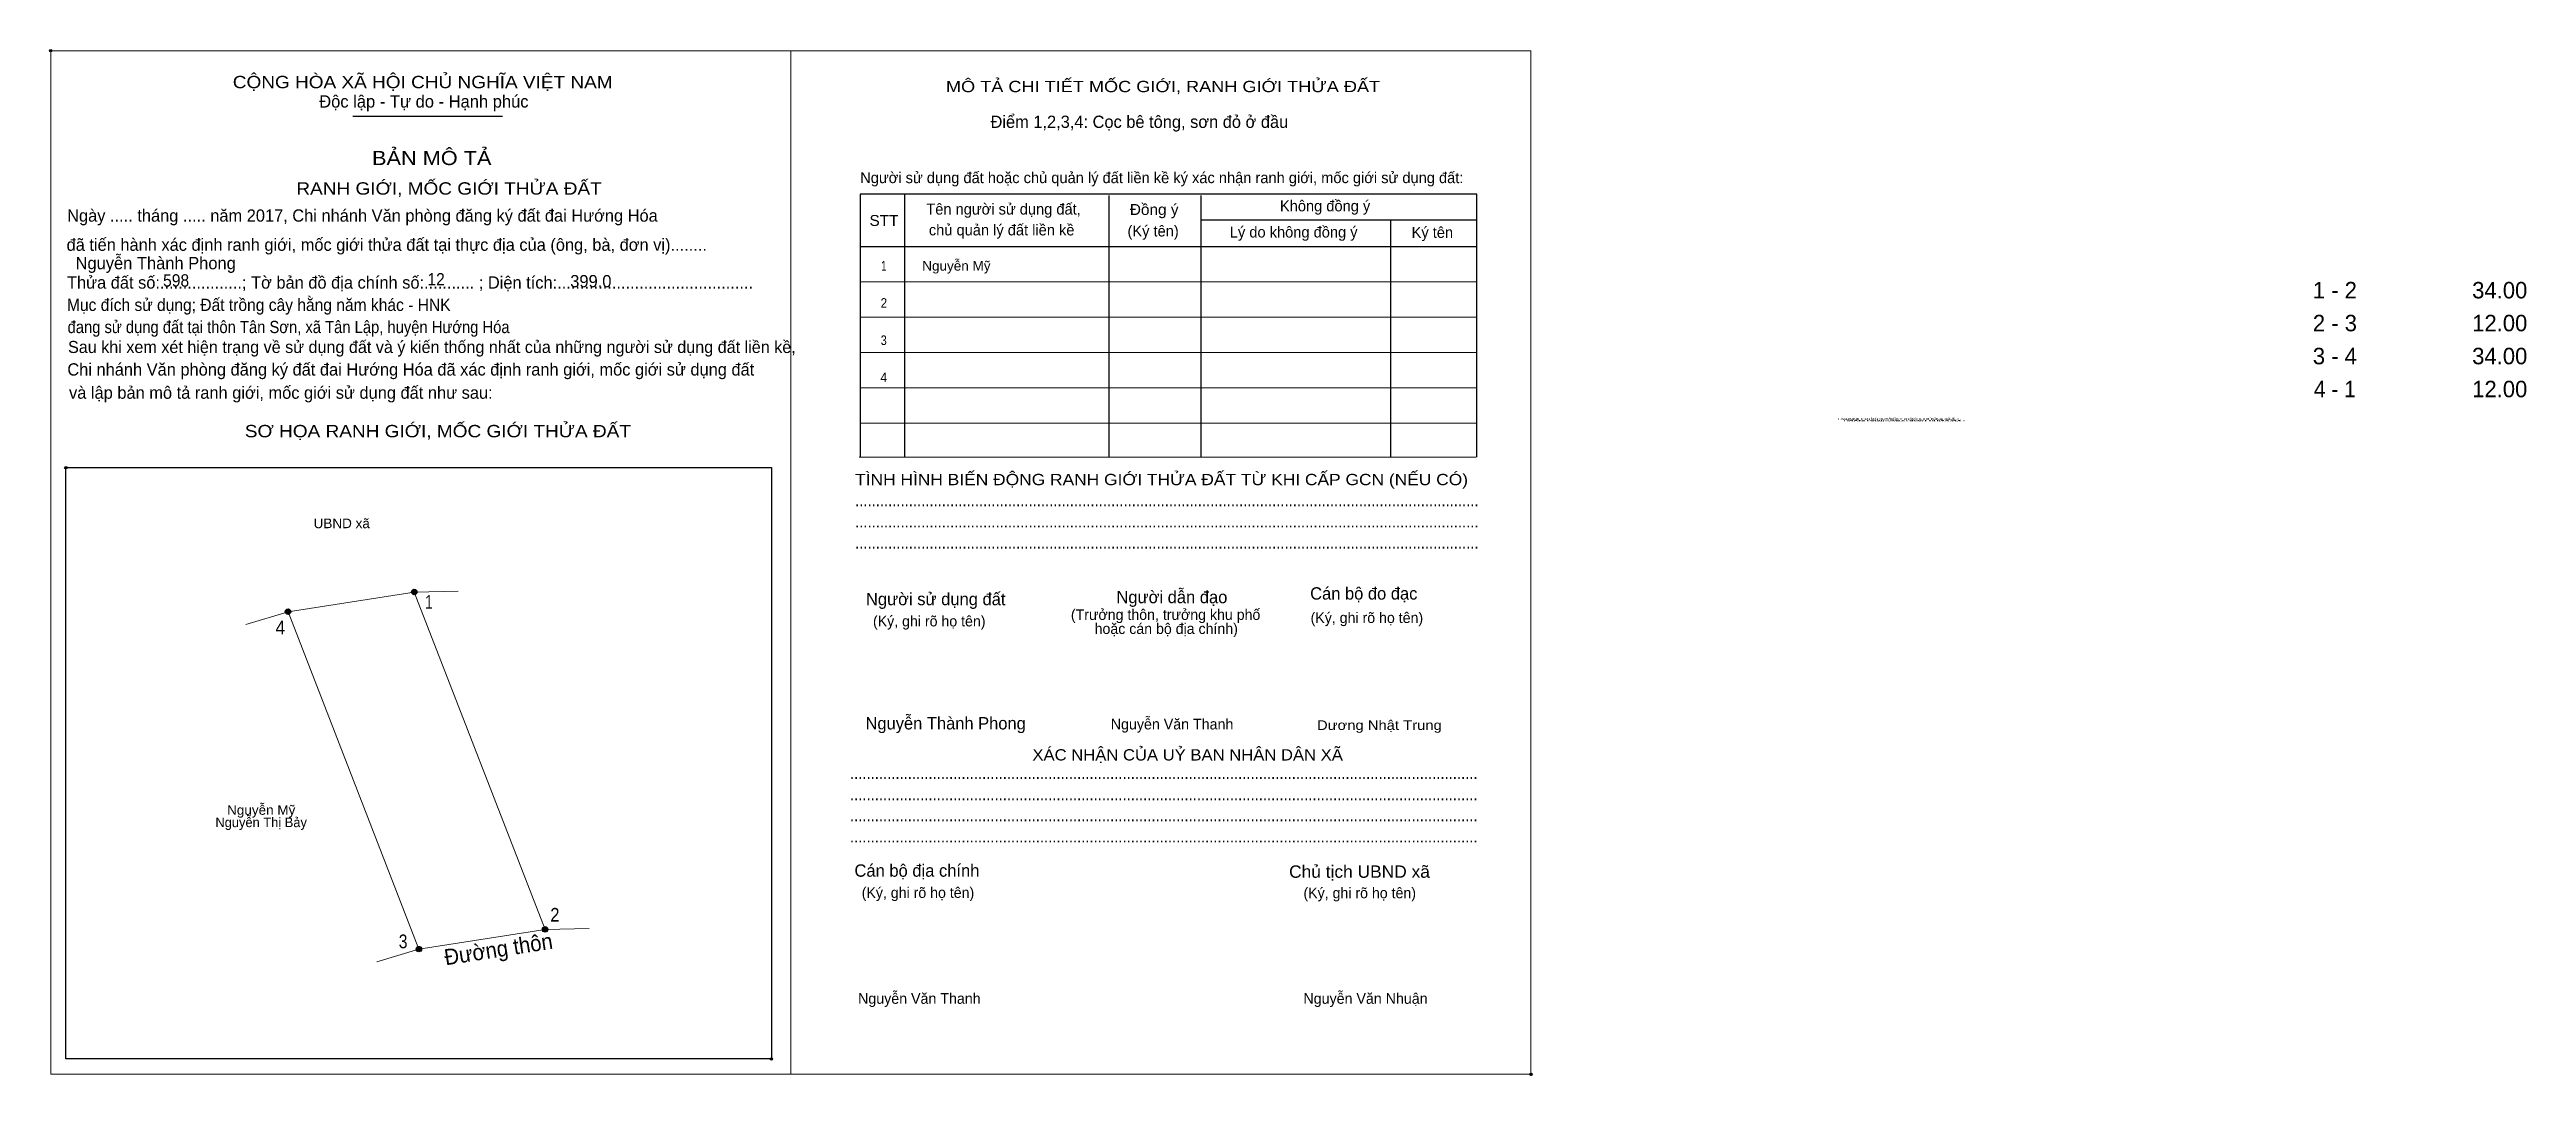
# Model space of a CAD drawing. Header units: metres. Extents: x 548272 to 548505, y 1837838 to 1837935.
import ezdxf
from ezdxf.enums import TextEntityAlignment as Align

# ---------------------------------------------------------------- set-up
doc = ezdxf.new("R2010")
doc.units = ezdxf.units.M
doc.header["$LTSCALE"] = 0.46
doc.header["$PDMODE"] = 32
doc.header["$PDSIZE"] = 0.23
for name, color, linetype, lineweight in [('1', 7, 'Continuous', 25), ('10', 7, 'Continuous', 13), ('11', 7, 'Continuous', 25), ('2', 7, 'Continuous', 13), ('27', 7, 'Continuous', 13)]:
    doc.layers.add(name, color=color, linetype=linetype, lineweight=lineweight)
for name, color, linetype in [('36', 7, 'Continuous'), ('52', 7, 'Continuous'), ('6', 7, 'Continuous'), ('60', 7, 'Continuous'), ('9', 7, 'Continuous')]:
    doc.layers.add(name, color=color, linetype=linetype)

msp = doc.modelspace()

# ---------------------------------------------------------------- hatches: boundary and pattern name
at = {"layer": '11'}
for points in [[(548294.9581, 1837881.95, 1), (548294.4419, 1837881.95, 1)], [(548294.9581, 1837881.95, 1), (548294.4419, 1837881.95, 1)], [(548306.8181, 1837883.8, 1), (548306.3019, 1837883.8, 1)], [(548319.1081, 1837852.1, 1), (548318.5919, 1837852.1, 1)], [(548307.2481, 1837850.25, 1), (548306.7319, 1837850.25, 1)]]:
    msp.add_hatch(color=256, dxfattribs=at).paths.add_polyline_path(points)

# ---------------------------------------------------------------- linework, layer by layer
at = {"layer": '1'}
for p, q in [((548300.79, 1837928.5), (548314.85, 1837928.5)), ((548352.62, 1837921.17), (548352.62, 1837896.47)), ((548371.8, 1837921.07), (548371.8, 1837896.47)), ((548380.46, 1837921.07), (548380.46, 1837896.47)), ((548380.46, 1837918.78), (548406.39, 1837918.78)), ((548398.27, 1837918.78), (548398.27, 1837896.47)), ((548348.46, 1837916.26), (548406.39, 1837916.26))]:
    msp.add_line(p, q, dxfattribs=at)
at = {"layer": '1', "lineweight": 13}
for p, q in [((548348.46, 1837912.94), (548406.39, 1837912.94)), ((548348.46, 1837909.63), (548406.39, 1837909.63)), ((548348.46, 1837906.31), (548406.39, 1837906.31)), ((548348.46, 1837902.99), (548406.39, 1837902.99)), ((548348.46, 1837899.68), (548406.39, 1837899.68)), ((548348.36, 1837896.47), (548406.29, 1837896.47))]:
    msp.add_line(p, q, dxfattribs=at)
at = {"layer": '1'}
msp.add_lwpolyline([(548406.39, 1837896.47), (548406.39, 1837921.17), (548348.46, 1837921.17), (548348.46, 1837896.47)], dxfattribs=at)
msp.add_lwpolyline([(548273.83, 1837895.49), (548340.11, 1837895.49), (548340.11, 1837839.93), (548273.83, 1837839.93)], close=True, dxfattribs=at)
for p in [(548272.41, 1837934.66), (548273.83, 1837895.49), (548340.11, 1837839.93), (548411.46, 1837838.49), (548411.47, 1837838.49)]:
    msp.add_point(p, dxfattribs=at)
at = {"layer": '10'}
msp.add_lwpolyline([(548294.7, 1837881.95), (548306.56, 1837883.8), (548318.85, 1837852.1), (548306.99, 1837850.25)], close=True, dxfattribs=at)
at = {"layer": '11'}
for centre in [(548294.7, 1837881.95), (548294.7, 1837881.95), (548306.56, 1837883.8), (548318.85, 1837852.1), (548306.99, 1837850.25)]:
    msp.add_circle(centre, 0.2581, dxfattribs=at)
at = {"layer": '2'}
for points in [[(548272.41, 1837934.66), (548341.94, 1837934.66), (548341.94, 1837838.49), (548272.41, 1837838.49)], [(548341.94, 1837934.66), (548411.46, 1837934.66), (548411.46, 1837838.49), (548341.94, 1837838.49)], [(548341.94, 1837934.66), (548411.46, 1837934.66), (548411.46, 1837838.49), (548341.94, 1837838.49)]]:
    msp.add_lwpolyline(points, close=True, dxfattribs=at)
at = {"layer": '27'}
for p, q in [((548294.7, 1837881.95), (548290.75, 1837880.74)), ((548306.56, 1837883.8), (548310.69, 1837883.87)), ((548318.85, 1837852.1), (548322.98, 1837852.2)), ((548306.99, 1837850.25), (548303.04, 1837849.04))]:
    msp.add_line(p, q, dxfattribs=at)

# ---------------------------------------------------------------- texts
at = {"layer": '1'}
for s, height, width, p in [('CỘNG HÒA XÃ HỘI CHỦ NGHĨA VIỆT NAM', 1.16, 1.15, (548289.51, 1837931.14)), ('RANH GIỚI, MỐC GIỚI THỬA ĐẤT', 1.161, 1.15, (548295.48, 1837921.14)), ('STT', 1.028, 1.05, (548349.32, 1837918.2)), ('Đồng ý', 1.028, 1.05, (548373.78, 1837919.23)), ('Mục đích sử dụng; Đất trồng cây hằng năm khác - HNK', 1.152, 0.95, (548273.93, 1837910.21)), ('đang sử dụng đất tại thôn Tân Sơn, xã Tân Lập, huyện Hướng Hóa', 1.152, 0.9, (548273.99, 1837908.13)), ('SƠ HỌA RANH GIỚI, MỐC GIỚI THỬA ĐẤT', 1.161, 1.15, (548290.64, 1837898.34)), ('RANH GIỚI, MỐC GIỚI THỬA ĐẤT', 0.1453, 3.55, (548440.27, 1837899.99)), ('RANH GIỚI, MỐC GIỚI THỬA ĐẤT', 0.1453, 3.55, (548440.69, 1837899.99)), ('RANH GIỚI, MỐC GIỚI THỬA ĐẤT', 0.1453, 3.55, (548440.83, 1837899.83)), ('RANH GIỚI, MỐC GIỚI THỬA ĐẤT', 0.1453, 3.55, (548441.26, 1837899.83)), ('TÌNH HÌNH BIẾN ĐỘNG RANH GIỚI THỬA ĐẤT TỪ KHI CẤP GCN (NẾU CÓ)', 1.061, 1.15, (548347.97, 1837893.84)), ('.......................................................................................................................................................', 1.16, 0.9, (548347.97, 1837891.86)), ('.......................................................................................................................................................', 1.16, 0.9, (548347.97, 1837889.87)), ('.......................................................................................................................................................', 1.16, 0.9, (548347.97, 1837887.88)), ('Dương Nhật Trung', 0.9032, 1.15, (548391.36, 1837870.84)), ('........................................................................................................................................................', 1.16, 0.9, (548347.49, 1837866.23)), ('........................................................................................................................................................', 1.16, 0.9, (548347.49, 1837864.24)), ('........................................................................................................................................................', 1.16, 0.9, (548347.49, 1837862.26)), ('........................................................................................................................................................', 1.16, 0.9, (548347.49, 1837860.27)), ('Chủ tịch UBND xã', 1.161, 1.05, (548388.74, 1837856.95))]:
    msp.add_text(s, height=height, dxfattribs=dict(at, width=width)).set_placement(p)
for s, height, width, p in [('MÔ TẢ CHI TIẾT MỐC GIỚI, RANH GIỚI THỬA ĐẤT', 1.061, 1.2, (548376.9, 1837930.77)), ('BẢN MÔ TẢ', 1.326, 1.15, (548308.2, 1837923.92)), ('XÁC NHẬN CỦA UỶ BAN NHÂN DÂN XÃ', 1.062, 1.1, (548379.21, 1837867.97))]:
    msp.add_text(s, height=height, dxfattribs=dict(at, width=width)).set_placement(p, align=Align.CENTER)
for s, height, p in [('Độc lập - Tự do - Hạnh phúc', 1.16, (548297.63, 1837929.32)), ('Điểm 1,2,3,4: Cọc bê tông, sơn đỏ ở đầu', 1.152, (548360.69, 1837927.41)), ('Người sử dụng đất hoặc chủ quản lý đất liền kề ký xác nhận ranh giới, mốc giới sử dụng đất:', 1.028, (548348.45, 1837922.22)), ('Ngày ..... tháng ..... năm 2017, Chi nhánh Văn phòng đăng ký đất đai Hướng Hóa', 1.152, (548273.95, 1837918.6)), ('Tên người sử dụng đất,', 1.028, (548354.66, 1837919.27)), ('Không đồng ý', 1.028, (548387.88, 1837919.57)), (' đã tiến hành xác định ranh giới, mốc giới thửa đất tại thực địa của (ông, bà, đơn vị)........', 1.152, (548273.47, 1837915.86)), ('chủ quản lý đất liền kề', 1.028, (548354.9, 1837917.31)), ('(Ký tên)', 1.028, (548373.56, 1837917.21)), ('Lý do không đồng ý', 1.028, (548383.17, 1837917.11)), ('Ký tên', 1.028, (548400.25, 1837917.08)), ('Thửa đất số:..................; Tờ bản đồ địa chính số:........... ; Diện tích:...........................................', 1.152, (548273.93, 1837912.31)), ('Sau khi xem xét hiện trạng về sử dụng đất và ý kiến thống nhất của những người sử dụng đất liền kề,', 1.134, (548274.03, 1837906.26)), ('Chi nhánh Văn phòng đăng ký đất đai Hướng Hóa đã xác định ranh giới, mốc giới sử dụng đất', 1.152, (548273.97, 1837904.14)), (' và lập bản mô tả ranh giới, mốc giới sử dụng đất như sau:', 1.152, (548273.7, 1837901.96)), ('Người dẫn đạo', 1.16, (548372.52, 1837882.75)), ('Cán bộ đo đạc', 1.158, (548390.72, 1837883.09)), ('Người sử dụng đất', 1.161, (548348.99, 1837882.56)), ('(Ký, ghi rõ họ tên)', 0.9947, (548390.76, 1837880.89)), ('(Ký, ghi rõ họ tên)', 0.9947, (548349.65, 1837880.57)), ('Nguyễn Văn Thanh', 0.9992, (548371.99, 1837870.89)), ('Cán bộ địa chính', 1.161, (548347.91, 1837857.05)), ('(Ký, ghi rõ họ tên)', 0.9947, (548348.59, 1837855.06)), ('(Ký, ghi rõ họ tên)', 0.9947, (548390.09, 1837855.03)), ('Nguyễn Văn Thanh', 0.9992, (548348.25, 1837845.11)), ('Nguyễn Văn Nhuận', 0.9992, (548390.09, 1837845.11))]:
    msp.add_text(s, height=height, dxfattribs=at).set_placement(p)
for s, p in [('(Trưởng thôn, trưởng khu phố', (548377.14, 1837881.18)), ('hoặc cán bộ địa chính)', (548377.2, 1837879.86))]:
    msp.add_text(s, height=0.9947, dxfattribs=at).set_placement(p, align=Align.CENTER)
at = {"layer": '10', "width": 0.95}
msp.add_text('Đường thôn', height=1.5, rotation=8.866, dxfattribs=at).set_placement((548309.51, 1837848.72))
at = {"layer": '36', "width": 1.05}
for s, p in [('UBND xã', (548299.745, 1837889.8)), ('Nguyễn Mỹ', (548292.18, 1837862.87))]:
    msp.add_text(s, height=0.9032, dxfattribs=at).set_placement(p, align=Align.CENTER)
at = {"layer": '36'}
msp.add_text('Nguyễn Thị Bảy', height=0.9032, dxfattribs=at).set_placement((548292.175, 1837861.71), align=Align.CENTER)
at = {"layer": '52'}
for s, p in [('1 - 2', (548486.98, 1837911.39)), ('34.00', (548502.47, 1837911.39)), ('2 - 3', (548486.985, 1837908.3)), ('12.00', (548502.47, 1837908.3)), ('3 - 4', (548486.98, 1837905.2)), ('34.00', (548502.47, 1837905.2)), ('12.00', (548502.47, 1837902.1))]:
    msp.add_text(s, height=1.548, dxfattribs=at).set_placement(p, align=Align.CENTER)
at = {"layer": '52', "width": 0.95}
msp.add_text('4 - 1', height=1.548, dxfattribs=at).set_placement((548486.98, 1837902.1), align=Align.CENTER)
at = {"layer": '6'}
for s, p in [('Nguyễn Thành Phong', (548274.74, 1837914.13)), ('399.0', (548321.21, 1837912.43)), ('Nguyễn Thành Phong', (548348.95, 1837870.89))]:
    msp.add_text(s, height=1.157, dxfattribs=at).set_placement(p)
at = {"layer": '6', "width": 0.95}
for s, p in [('598', (548282.96, 1837912.5)), ('12', (548307.79, 1837912.61))]:
    msp.add_text(s, height=1.157, dxfattribs=at).set_placement(p)
at = {"layer": '60'}
for s, width, p in [('1', 0.75, (548350.665, 1837914)), ('2', 0.9, (548350.67, 1837910.51)), ('3', 0.85, (548350.66, 1837907.01)), ('4', 0.95, (548350.665, 1837903.52))]:
    msp.add_text(s, height=0.9032, dxfattribs=dict(at, width=width)).set_placement(p, align=Align.CENTER)
at = {"layer": '60', "width": 1.05}
msp.add_text('Nguyễn Mỹ', height=0.9032, dxfattribs=at).set_placement((548354.28, 1837914))
at = {"layer": '9'}
for s, width, p in [('1', 0.75, (548307.935, 1837882.23)), ('4', 0.95, (548293.98, 1837879.82)), ('2', 0.9, (548319.77, 1837852.83)), ('3', 0.85, (548305.51, 1837850.33))]:
    msp.add_text(s, height=1.29, dxfattribs=dict(at, width=width)).set_placement(p, align=Align.CENTER)

doc.saveas('drawing.dxf')
